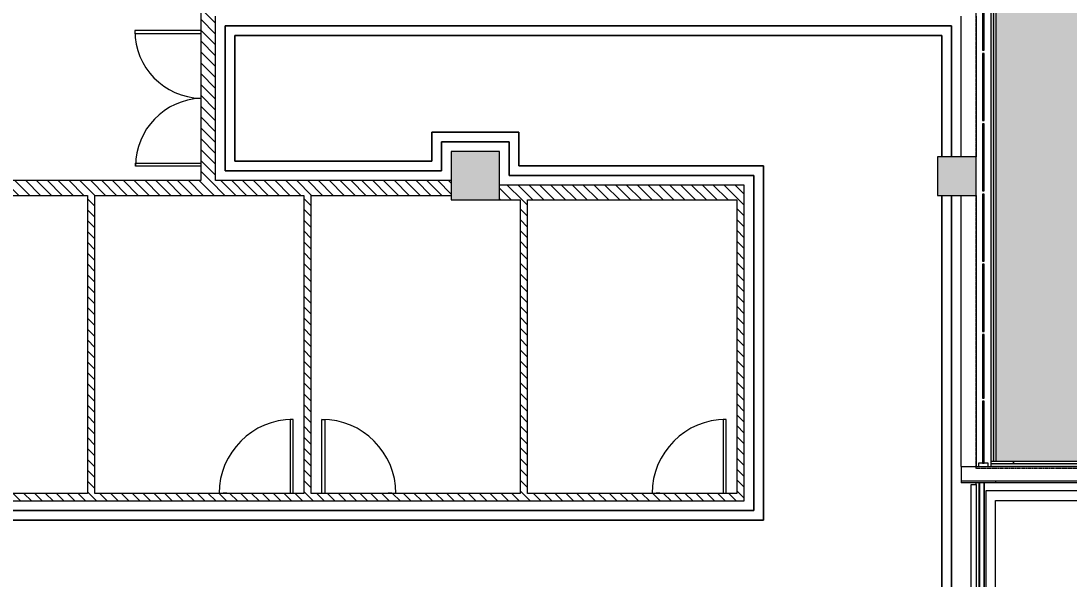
# Model space of a CAD drawing. Header units: millimetres. Extents: x -106145 to 154907, y -84585 to 152038.
# Drawn here: x -5444 to 10833, y 51553 to 60210 of the extents above; entities that cross this region are included whole.
import ezdxf

# ---------------------------------------------------------------- set-up
doc = ezdxf.new("R2010")
doc.units = ezdxf.units.MM
doc.linetypes.add('Cut Out Line _2_', pattern=[2, 1, -1])
for name, color, linetype, lineweight in [('A-ANNO-DIMS', 211, 'Continuous', 9), ('A-ANNO-DIMS-300', 211, 'Continuous', 9), ('A-DETL', 90, 'Continuous', 5), ('A-DOOR', 31, 'Continuous', 5), ('A-FLOR', 192, 'Continuous', 5), ('A-FLOR-HRAL', 11, 'Continuous', 5), ('A-FLOR-PATT', 8, 'Continuous', 5), ('A-GLAZ-CURT', 52, 'Continuous', 5), ('A-GLAZ-CWMG', 51, 'Continuous', 5), ('A-WALL', 113, 'Continuous', 5), ('A-WALL-PATT', 111, 'Continuous', 5), ('S-COLS', 52, 'Continuous', 5)]:
    doc.layers.add(name, color=color, linetype=linetype, lineweight=lineweight)
doc.styles.add('RomanS', font='romans__.ttf', dxfattribs={"width": 0.8, "height": 1200})
doc.dimstyles.new('Diagonal_-_4_mm_RomanS', dxfattribs={"dimscale": 304.8, "dimtxt": 1219.023462, "dimasz": 1.476378, "dimexe": 0.984252, "dimexo": 0.0625, "dimgap": 0.19685, "dimtad": 1, "dimdec": 0, "dimzin": 0, "dimdsep": 46, "dimtxsty": 'RomanS', "dimblk1": 'OBLIQUE', "dimblk2": 'OBLIQUE', "dimsah": 1, "dimcen": 0.09, "dimdle": 2.362205, "dimazin": 0, "dimtfac": 1, "dimtdec": 4, "dimtix": 1, "dimtmove": 0, "dimatfit": 3, "dimfxl": 2.362205, "dimfxlon": 1, "dimtvp": 1, "dimtolj": 1, "dimtzin": 0, "dimarcsym": 2})
pattern_1 = [(315, (0, 0), (84.18955, 84.18955), [])]

# ---------------------------------------------------------------- blocks, each defined once
blk = doc.blocks.new('M_Concrete-Rectangular-Column - 750 x 750-3585654-Site Plan')
at = {"layer": 'S-COLS'}
blk.add_hatch(color=256, dxfattribs=at).paths.add_polyline_path([(-375, 375), (-375, -375), (375, -375), (375, 375), (-130, 375)], flags=0)
at = {"layer": 'S-COLS', "color": 41}
for p, q in [((375, 375), (-375, 375)), ((-375, 375), (-375, -375)), ((375, -375), (375, 375)), ((-375, -375), (375, -375))]:
    blk.add_line(p, q, dxfattribs=at)
blk = doc.blocks.new('M_Double Door-Large Slit Vision Panel_Type B - 2_2_TYPE A-15773129-Site Plan')
at = {"layer": 'A-DOOR', "color": 121, "lineweight": 9}
for p, q in [((-1050, -121.35), (-1050, -1146.35)), ((-1005, -1146.35), (-1005, -121.35)), ((1005, -1132.95), (1005, -121.35)), ((1050, -121.35), (1050, -1132.95)), ((1050, -1132.95), (1005, -1132.95)), ((-1050, -1146.35), (-1005, -1146.35))]:
    blk.add_line(p, q, dxfattribs=at)
at = {"layer": 'A-DOOR', "color": 41}
for centre, start, end in [((-1050, -96.35), 270, 358.624298), ((1050, -82.95), 182.113078, 270)]:
    blk.add_arc(centre, 1050, start, end, dxfattribs=at)
blk = doc.blocks.new('M_Door-Passage-Small Slit Vision Panel_Type B - 1_25_Type B-13938695-Site Plan')
at = {"layer": 'A-DOOR', "color": 121, "lineweight": 9}
for p, q in [((575, 1213.85), (530, 1213.85)), ((530, 1213.85), (530, 63.85)), ((575, 63.85), (575, 1213.85))]:
    blk.add_line(p, q, dxfattribs=at)
at = {"layer": 'A-DOOR', "color": 41}
for p, q in [((-514.125, 71.85), (-514.125, 63.85)), ((-514.125, 71.85), (-454.125, 71.85)), ((-454.125, 63.85), (-454.125, 71.85))]:
    blk.add_line(p, q, dxfattribs=at)
blk.add_arc((575, 63.85), 1150, 90, 180, dxfattribs=at)
blk = doc.blocks.new('M_Door-Passage-Small Slit Vision Panel_Type B - 1_25_Type B-13938696-Site Plan')
at = {"layer": 'A-DOOR', "color": 41}
for p, q in [((-514.125, -63.85), (-514.125, -71.85)), ((-454.125, -71.85), (-514.125, -71.85)), ((-454.125, -71.85), (-454.125, -63.85))]:
    blk.add_line(p, q, dxfattribs=at)
at = {"layer": 'A-DOOR', "color": 121, "lineweight": 9}
for p, q in [((530, -1213.85), (530, -63.85)), ((575, -63.85), (575, -1213.85)), ((575, -1213.85), (530, -1213.85))]:
    blk.add_line(p, q, dxfattribs=at)
at = {"layer": 'A-DOOR', "color": 41}
blk.add_arc((575, -63.85), 1150, 180, 270, dxfattribs=at)
blk = doc.blocks.new('Rectangular Mullion - 50 x 150mm-10192813-Site Plan')
at = {"layer": 'A-GLAZ-CWMG', "color": 53, "lineweight": 18}
for p, q in [((0, 75), (-50, 75)), ((-50, 75), (-50, -75)), ((0, -75), (0, 75)), ((-50, -75), (0, -75))]:
    blk.add_line(p, q, dxfattribs=at)
blk = doc.blocks.new('Rectangular Mullion - 50 x 75mm-16183842-Site Plan')
at = {"layer": 'A-GLAZ-CWMG', "color": 41}
for p, q in [((9314, 53020), (9389, 53020)), ((9314, 52335), (9314, 53020)), ((9389, 53020), (9389, 52335))]:
    blk.add_line(p, q, dxfattribs=at)
blk = doc.blocks.new('System Panel - Glazed-11725608-Site Plan')
at = {"layer": 'A-GLAZ-CURT', "color": 133, "lineweight": 9}
for p, q in [((480, 13), (-480, 13)), ((-480, 13), (-480, -13)), ((480, -13), (480, 13)), ((-480, -13), (480, -13))]:
    blk.add_line(p, q, dxfattribs=at)
blk = doc.blocks.new('System Panel - Glazed-11725609-Site Plan')
at = {"layer": 'A-GLAZ-CURT', "color": 133, "lineweight": 9}
for p, q in [((493, 13), (-493, 13)), ((-493, 13), (-493, -13)), ((493, -13), (493, 13)), ((-493, -13), (493, -13))]:
    blk.add_line(p, q, dxfattribs=at)
blk = doc.blocks.new('System Panel - Glazed-10195712-Site Plan')
at = {"layer": 'A-GLAZ-CURT', "color": 133, "lineweight": 9}
for p, q in [((520, 12.5), (-520, 12.5)), ((-520, 12.5), (-520, -12.5)), ((520, -12.5), (520, 12.5)), ((-520, -12.5), (520, -12.5))]:
    blk.add_line(p, q, dxfattribs=at)
blk = doc.blocks.new('Rectangular Mullion - 50 x 75mm-16183844-Site Plan')
at = {"layer": 'A-GLAZ-CWMG', "color": 41}
for p, q in [((9314, 51185), (9314, 52335)), ((9389, 52335), (9389, 51185))]:
    blk.add_line(p, q, dxfattribs=at)
blk = doc.blocks.new('Top Rail Type - Top Rail_Internal_-14695502-Site Plan')
at = {"layer": 'A-FLOR-HRAL', "color": 41}
for p, q in [((9441, 49045), (9441, 42585)), ((9517, 42585), (9517, 49045))]:
    blk.add_line(p, q, dxfattribs=at)
at = {"layer": 'A-FLOR-HRAL', "color": 41, "flags": 128}
blk.add_lwpolyline([(9517, 42585), (9516, 42585), (9514, 42585), (9510, 42585), (9505, 42585), (9498, 42585), (9491, 42585), (9483, 42585), (9475, 42585), (9467, 42585), (9460, 42585), (9454, 42585), (9448, 42585), (9444, 42585), (9442, 42585), (9441, 42585)], dxfattribs=at)
blk = doc.blocks.new('Top Rail Type - Top Rail_Internal_-V91-Site Plan')
at = {"layer": 'A-FLOR-HRAL', "color": 41}
for p, q in [((9440, 42585), (9440, 49045)), ((9518, 42585), (9518, 49045))]:
    blk.add_line(p, q, dxfattribs=at)
blk = doc.blocks.new('MM-HOSPITAL A _ B BLOCK-2022_11_05_CENTRAL_rvt-1-Site Plan')
at = {"layer": 'A-WALL-PATT'}
h = blk.add_hatch(dxfattribs=at)
h.set_pattern_fill('FP_19', color=90, style=0, pattern_type=2)
h.set_pattern_definition(pattern_1)
h.paths.add_polyline_path([(-2651, 57735), (-2421, 57735), (-2421, 62205), (-2651, 62205), (-2651, 59523)], flags=0)
h = blk.add_hatch(dxfattribs=at)
h.set_pattern_fill('FP_19', color=90, style=0, pattern_type=2)
h.set_pattern_definition(pattern_1)
h.paths.add_polyline_path([(-6436, 57505), (1239, 57505), (1239, 57735), (-6436, 57735)], flags=0)
h = blk.add_hatch(dxfattribs=at)
h.set_pattern_fill('FP_19', color=90, style=0, pattern_type=2)
h.set_pattern_definition(pattern_1)
h.paths.add_polyline_path([(1989, 57435), (5789, 57435), (5789, 57665), (1989, 57665), (1989, 57435)], flags=0)
h = blk.add_hatch(dxfattribs=at)
h.set_pattern_fill('FP_19', color=90, style=0, pattern_type=2)
h.set_pattern_definition(pattern_1)
h.paths.add_polyline_path([(-4411, 52880), (-4296, 52880), (-4296, 57505), (-4411, 57505), (-4411, 56155)], flags=0)
h = blk.add_hatch(dxfattribs=at)
h.set_pattern_fill('FP_19', color=90, style=0, pattern_type=2)
h.set_pattern_definition(pattern_1)
h.paths.add_polyline_path([(-1051, 52880), (-936, 52880), (-936, 57505), (-1051, 57505), (-1051, 56155)], flags=0)
h = blk.add_hatch(dxfattribs=at)
h.set_pattern_fill('FP_19', color=90, style=0, pattern_type=2)
h.set_pattern_definition(pattern_1)
h.paths.add_polyline_path([(2309, 52880), (2424, 52880), (2424, 57435), (2309, 57435), (2309, 56155)], flags=0)
h = blk.add_hatch(dxfattribs=at)
h.set_pattern_fill('FP_19', color=90, style=0, pattern_type=2)
h.set_pattern_definition(pattern_1)
h.paths.add_polyline_path([(5674, 52880), (5789, 52880), (5789, 57435), (5674, 57435), (5674, 53389)], flags=0)
h = blk.add_hatch(dxfattribs=at)
h.set_pattern_fill('FP_20', color=41, style=0, pattern_type=2)
h.set_pattern_definition([(45, (0, 0), (-754.342, 754.342), []), (45, (0, 1143), (-754.342, 754.342), [])])
h.paths.add_polyline_path([(25012, 53345), (25159, 53345), (25159, 53375), (9619, 53375), (9619, 53345), (23962, 53345)], flags=0)
h = blk.add_hatch(dxfattribs=at)
h.set_pattern_fill('FP_19', color=90, style=0, pattern_type=2)
h.set_pattern_definition(pattern_1)
h.paths.add_polyline_path([(-14381, 52765), (5789, 52765), (5789, 52880), (-14381, 52880)], flags=0)
at = {"layer": 'S-COLS'}
blk.add_hatch(color=256, dxfattribs=at).paths.add_polyline_path([(8789, 57505), (9389, 57505), (9389, 58105), (8789, 58105)], flags=0)
at = {"layer": 'A-FLOR', "color": 41}
for p, q in [((9009, 60135), (-2271, 60135)), ((-2271, 60135), (-2271, 57885)), ((-2271, 57885), (-2271, 60135)), ((-2271, 60135), (9009, 60135)), ((9009, 58105), (9009, 60135)), ((9009, 60135), (9009, 58105)), ((-2121, 58035), (-2121, 59985)), ((-2121, 59985), (8859, 59985)), ((8859, 59985), (-2121, 59985)), ((-2121, 59985), (-2121, 58035)), ((8859, 59985), (8859, 58105)), ((8859, 58105), (8859, 59985)), ((2289, 58485), (939, 58485)), ((939, 58485), (939, 58035)), ((939, 58035), (939, 58485)), ((939, 58485), (2289, 58485)), ((2289, 57965), (2289, 58485)), ((2289, 58485), (2289, 57965)), ((1089, 57885), (1089, 58335)), ((1089, 58335), (2139, 58335)), ((2139, 58335), (1089, 58335)), ((1089, 58335), (1089, 57885)), ((2139, 58335), (2139, 57815)), ((2139, 57815), (2139, 58335)), ((939, 58035), (-2121, 58035)), ((-2121, 58035), (939, 58035)), ((6089, 57965), (2289, 57965)), ((2289, 57965), (6089, 57965)), ((6089, 52465), (6089, 57965)), ((6089, 57965), (6089, 52465)), ((-2271, 57885), (1089, 57885)), ((1089, 57885), (-2271, 57885)), ((2139, 57815), (5939, 57815)), ((5939, 57815), (2139, 57815)), ((5939, 57815), (5939, 52615)), ((5939, 52615), (5939, 57815)), ((8859, 57505), (8859, 50035)), ((8859, 50035), (8859, 57505)), ((9009, 50035), (9009, 57505)), ((9009, 57505), (9009, 50035)), ((9389, 53020), (9389, 53045)), ((13989, 52920), (9539, 52920)), ((9539, 52920), (9539, 29839)), ((9689, 29839), (9689, 52770)), ((9689, 52770), (25089, 52770)), ((5939, 52615), (-14231, 52615)), ((-14231, 52615), (5939, 52615)), ((-14081, 52465), (6089, 52465)), ((6089, 52465), (-14081, 52465))]:
    blk.add_line(p, q, dxfattribs=at)
at = {"layer": 'A-WALL', "color": 253}
for p, q in [((9619, 64090), (9619, 53375)), ((9664, 53375), (9664, 64090)), ((9694, 64090), (9694, 53375)), ((9389, 53300), (9429, 53300)), ((9579, 53300), (13989, 53300)), ((9619, 53345), (9619, 53300))]:
    blk.add_line(p, q, dxfattribs=at)
at = {"layer": 'A-WALL', "color": 61, "lineweight": 18}
for p, q in [((-2651, 62205), (-2651, 57735)), ((-2421, 57735), (-2421, 60285)), ((-2651, 57735), (-6436, 57735)), ((1239, 57735), (-2421, 57735)), ((5789, 57665), (1989, 57665)), ((5789, 57435), (5789, 57665)), ((-6436, 57505), (-4411, 57505)), ((-4411, 57505), (-4411, 52880)), ((-4296, 57505), (-1051, 57505)), ((-4296, 52880), (-4296, 57505)), ((-1051, 57505), (-1051, 52880)), ((-936, 57505), (1239, 57505)), ((-936, 52880), (-936, 57505)), ((1989, 57435), (2309, 57435)), ((2309, 57435), (2309, 52880)), ((2424, 52880), (2424, 57435)), ((2424, 57435), (5674, 57435)), ((5674, 57435), (5674, 52880)), ((5789, 52880), (5789, 57435)), ((-14381, 52765), (5789, 52765)), ((-4411, 52880), (-7656, 52880)), ((-1051, 52880), (-4296, 52880)), ((2309, 52880), (-936, 52880)), ((5674, 52880), (2424, 52880)), ((5789, 52765), (5789, 52880))]:
    blk.add_line(p, q, dxfattribs=at)
at = {"layer": 'A-WALL', "color": 41}
for p, q in [((9159, 58105), (9159, 60285)), ((9389, 60285), (9389, 58105)), ((9159, 53300), (9159, 57505)), ((9389, 57505), (9389, 53300)), ((9159, 53300), (9389, 53300)), ((9159, 53300), (9159, 53070)), ((13989, 53070), (9159, 53070)), ((9159, 53070), (9159, 53045)), ((9698, 53045), (9698, 53070)), ((9698, 53045), (9159, 53045)), ((11636, 53045), (9698, 53045))]:
    blk.add_line(p, q, dxfattribs=at)
at = {"layer": 'A-WALL', "color": 53, "lineweight": 18}
for p, q in [((25159, 53375), (9619, 53375)), ((9619, 53375), (9619, 53345)), ((9619, 53345), (25159, 53345))]:
    blk.add_line(p, q, dxfattribs=at)
at = {"layer": 'S-COLS', "color": 41}
for p, q in [((9389, 58105), (8789, 58105)), ((8789, 58105), (8789, 57505)), ((9389, 57505), (9389, 58105)), ((8789, 57505), (9389, 57505))]:
    blk.add_line(p, q, dxfattribs=at)
at = {"color": 253, "lineweight": 5}
for name, p, rotation in [('System Panel - Glazed-10195712-Site Plan', (9504, 60275), 89.99999999999972), ('M_Double Door-Large Slit Vision Panel_Type B - 2_2_TYPE A-15773129-Site Plan', (-2530, 59010), 269.9999999999999), ('System Panel - Glazed-10195712-Site Plan', (9504, 59185), 89.99999999999972), ('System Panel - Glazed-10195712-Site Plan', (9504, 58095), 89.99999999999972), ('M_Concrete-Rectangular-Column - 750 x 750-3585654-Site Plan', (1614, 57810), 90.00000482565875), ('System Panel - Glazed-10195712-Site Plan', (9504, 57005), 89.99999999999972), ('System Panel - Glazed-10195712-Site Plan', (9504, 55915), 89.99999999999972), ('System Panel - Glazed-11725609-Site Plan', (9504, 54853), 89.99999999999972), ('System Panel - Glazed-11725608-Site Plan', (9504, 53830), 89.99999999999972), ('M_Door-Passage-Small Slit Vision Panel_Type B - 1_25_Type B-13938696-Site Plan', (-196, 52816), 180), ('Rectangular Mullion - 50 x 150mm-10192813-Site Plan', (9504, 53300), 269.9999999999997)]:
    blk.add_blockref(name, p, dxfattribs=dict(at, rotation=rotation))
for name, p in [('M_Door-Passage-Small Slit Vision Panel_Type B - 1_25_Type B-13938695-Site Plan', (-1791, 52816)), ('M_Door-Passage-Small Slit Vision Panel_Type B - 1_25_Type B-13938695-Site Plan', (4934, 52816)), ('Rectangular Mullion - 50 x 75mm-16183842-Site Plan', (0, 0)), ('Top Rail Type - Top Rail_Internal_-V91-Site Plan', (0, 4000)), ('Top Rail Type - Top Rail_Internal_-14695502-Site Plan', (0, 4000)), ('Rectangular Mullion - 50 x 75mm-16183844-Site Plan', (0, 0))]:
    blk.add_blockref(name, p, dxfattribs=at)
blk = doc.blocks.new('DIMBLOCK33-Site Plan')
at = {"layer": 'A-ANNO-DIMS-300', "transparency": 16777216}
for p, q in [((-65455, 47706), (79278, 131267)), ((79014, 130283), (78504, 131167)), ((78654, 130907), (79014, 130283)), ((-64471, 47442), (-64981, 48325)), ((-64831, 48066), (-64471, 47442))]:
    blk.add_line(p, q, dxfattribs=at)
at = {"layer": 'A-ANNO-DIMS-300', "lineweight": 35, "transparency": 16777216}
for p, q in [((78654, 130907), (78737, 131214)), ((78654, 130907), (78572, 130600)), ((-64831, 48066), (-64749, 48373)), ((-64831, 48066), (-64914, 47758))]:
    blk.add_line(p, q, dxfattribs=at)
at = {"layer": 'A-ANNO-DIMS-300', "color": 0, "transparency": 16777216, "insert": (3725, 89578), "char_height": 1200, "width": 6511.94, "attachment_point": 1, "rotation": 30, "line_spacing_factor": 0.983083, "style": 'RomanS'}
blk.add_mtext('165683', dxfattribs=at)
blk = doc.blocks.new('_Oblique')
at = {"color": 0, "linetype": 'ByBlock', "lineweight": -2}
blk.add_line((-0.5, -0.5), (0.5, 0.5), dxfattribs=at)

msp = doc.modelspace()

# ---------------------------------------------------------------- block references
at = {"lineweight": 5}
msp.add_blockref('MM-HOSPITAL A _ B BLOCK-2022_11_05_CENTRAL_rvt-1-Site Plan', (0, 0), dxfattribs=at)

# ---------------------------------------------------------------- next in the draw order: hatches: boundary and pattern name
at = {"layer": 'A-FLOR-PATT', "transparency": 33554495}
h = msp.add_hatch(dxfattribs=at)
h.set_pattern_fill('FP_5', color=256, style=0, pattern_type=2)
h.set_pattern_definition([(0, (0, 0), (1219.2, 304.8), [100.584, -813.816, 100.584, -813.816, -4876.8]), (0, (0, 0), (1219.2, 304.8), [-1828.8, 100.584, -1728.216, 100.584, -813.816, -2133.6]), (0, (0, 0), (1219.2, 304.8), [-4572, 100.584, -509.016, 100.584, -1423.416]), (120, (457.2, 152.4), (-873.56454, 903.4582), [100.584, -813.816, 100.584, -813.816, -4876.8]), (120, (457.2, 152.4), (-873.56454, 903.4582), [-1828.8, 100.584, -1728.216, 100.584, -813.816, -2133.6]), (120, (457.2, 152.4), (-873.56454, 903.4582), [-4572, 100.584, -509.016, 100.584, -1423.416]), (240, (609.6, 762), (-345.63546, -1208.2582), [100.584, -813.816, 100.584, -813.816, -4876.8]), (240, (609.6, 762), (-345.63546, -1208.2582), [-1828.8, 100.584, -1728.216, 100.584, -813.816, -2133.6]), (240, (609.6, 762), (-345.63546, -1208.2582), [-4572, 100.584, -509.016, 100.584, -1423.416])])
h.paths.add_polyline_path([(9618.75, 53300), (14358.73, 53300.95), (14358.73, 53345), (9618.75, 53345), (9618.75, 53339.25)], flags=0)
h.paths.add_polyline_path([(20278.75, 53300.01), (25083.74, 53300.05), (25080.48, 53345), (20278.75, 53345), (20278.75, 53300.03)], flags=0)
h.paths.add_polyline_path([(24183.75, 86830), (24183.74, 86830), (23961.54, 86632.65)], flags=0)
h.paths.add_polyline_path([(20763.74, 53375), (25083.74, 53375), (25083.74, 57135.05), (21658.74, 57135.05), (21658.74, 62735.05), (25083.74, 62735.05), (25083.74, 65730), (24183.75, 65730), (24183.75, 72040), (25083.74, 72040), (25083.74, 81130), (24183.75, 81130), (24183.75, 82340), (25083.74, 82340), (25083.74, 86830), (24183.75, 86830), (24183.74, 90940), (27768.75, 90940), (27768.75, 90040), (32943.74, 90040), (32943.74, 90940), (34153.74, 90940), (34153.74, 90040), (40783.74, 90040), (40783.74, 90940), (41993.74, 90940), (41993.74, 90040), (47893.75, 90040), (47893.75, 90940.01), (48128.75, 90940.01), (48128.75, 92635), (57158.76, 92635), (57158.76, 110913.61), (57165.83, 111159.17), (57183.99, 111385.42), (57215.48, 111619.86), (57260.98, 111858.58), (57315.73, 112082.03), (57388.75, 112320.98), (57388.75, 113238.12), (-14611.25, 71668.9), (-14611.25, 70801.76), (10593.75, 85440.05), (10593.75, 69340.05), (-13725.75, 69340.05), (-13725.75, 69045.75), (-14611.25, 69045.75), (-14611.25, 68865), (-8411.25, 68865), (-8411.25, 66040), (-5496.25, 66040), (-5496.25, 66940.05), (-836.25, 66940.05), (-836.25, 66040.05), (6183.75, 66040.05), (6183.75, 66940.05), (10593.75, 66940.05), (10593.75, 64090.05), (9693.75, 64090.05), (9693.75, 53375), (14358.73, 53375), (14361.51, 81970.46), (14364.69, 82051.43), (14382.5, 82201.92), (14412.07, 82350.55), (14453.2, 82496.41), (14509.77, 82647.52), (14569.1, 82776.2), (14667.02, 82944.16), (14740.7, 83051.38), (14821.16, 83153.44), (14924.02, 83264.72), (15035.3, 83367.59), (15154.31, 83461.41), (15280.32, 83545.6), (15412.54, 83619.65), (15559.97, 83686.71), (15692.34, 83735.54), (15871.41, 83783.29), (16008.93, 83808.86), (16148.35, 83824.49), (16288.74, 83830), (18348.74, 83830), (18500.17, 83824.05), (18650.66, 83806.24), (18799.29, 83776.68), (18945.14, 83735.54), (19087.32, 83683.09), (19224.94, 83619.65), (19392.9, 83521.72), (19500.12, 83448.04), (19602.17, 83367.59), (19713.46, 83264.72), (19816.32, 83153.44), (19910.14, 83034.43), (19994.33, 82908.42), (20068.38, 82776.2), (20131.83, 82638.58), (20184.28, 82496.41), (20232.02, 82317.33), (20257.59, 82179.81), (20273.22, 82040.39), (20278.74, 81900), (20278.75, 53375), (20323.35, 53375)], flags=0)
h.paths.add_polyline_path([(9618.75, 53375), (9663.75, 53375), (9663.75, 64090.05), (9618.75, 64090.05), (9618.75, 53389.03)], flags=0)
h.paths.add_polyline_path([(9693.75, 64120.05), (10563.75, 64120.05), (10563.75, 66910.05), (6213.75, 66910.05), (6213.75, 65965.05), (6183.75, 65965.05), (6183.75, 66010.05), (-836.25, 66010.05), (-836.25, 65965.05), (-866.25, 65965.05), (-866.25, 66910.05), (-5466.25, 66910.05), (-5466.25, 65965), (-5496.25, 65965), (-5496.25, 66010), (-8411.25, 66010), (-8411.25, 65925), (-5421.25, 65925), (-5421.25, 66865.05), (-911.25, 66865.05), (-911.2, 65735.05), (6258.75, 65735.05), (6258.74, 66865.05), (10518.75, 66865.05), (10518.75, 64165.05), (9618.75, 64165.05), (9618.75, 64120.05), (9663.75, 64120.05)], flags=0)
h.paths.add_polyline_path([(10079.95, 64395.05), (10288.75, 64395.05), (10288.75, 65505), (9388.76, 65505), (9388.76, 64395.05), (9618.75, 64395.05)], flags=0)
h.paths.add_polyline_path([(9388.75, 65735), (10288.75, 65735), (10288.75, 66635.05), (6488.75, 66635.05), (6488.75, 65735.05), (9388.75, 65735.05)], flags=0)
h.paths.add_polyline_path([(-5546.25, 65735.05), (-5421.25, 65735.05), (-5421.25, 65775), (-8411.25, 65775), (-8411.25, 65735.05), (-6116.26, 65735.05)], flags=0)
h.paths.add_polyline_path([(-5191.25, 65735.05), (-1141.25, 65735.05), (-1141.25, 66635.05), (-5191.25, 66635.05), (-5191.25, 65760)], flags=0)
h.paths.add_polyline_path([(-786.25, 65775.05), (-836.25, 65775.05), (-836.25, 65925.05), (6183.75, 65925.05), (6183.75, 65775.05), (213.75, 65775.05)], flags=0)
h.paths.add_polyline_path([(49986.34, 93340), (27982.76, 93340), (27982.76, 95337.81), (53776.48, 110258.48), (53444.66, 110833.21), (54228.5, 111285.76), (54559.94, 110711.69), (55182.76, 111071.96), (55182.76, 93340), (53367.05, 93340)], flags=0)
h.paths.add_polyline_path([(52737.25, 109658.48), (52405.43, 110233.21), (53189.27, 110685.76), (53520.71, 110111.69), (53367.05, 110022.8)], flags=0)

# ---------------------------------------------------------------- next in the draw order: linework, layer by layer
at = {"layer": 'A-DETL', "linetype": 'Cut Out Line _2_'}
for p, q in [((9388.75, 53270), (9388.75, 65735.05)), ((25618.75, 53270), (9388.75, 53270))]:
    msp.add_line(p, q, dxfattribs=at)

# ---------------------------------------------------------------- next in the draw order: dimensions: what is measured, and where the dimension line sits
at = {"layer": 'A-ANNO-DIMS'}
dim = msp.add_linear_dim(base=(78654.26, 130907.03), p1=(-64471.28, 47442.07), p2=(79014.26, 130283.49), angle=30, dimstyle='Diagonal_-_4_mm_RomanS', override={"dimpost": '<>', "dimfxl": 165682.835536}, dxfattribs=at)
dim.commit()
dim.dimension.update_dxf_attribs({"geometry": 'DIMBLOCK33-Site Plan', "text_midpoint": (6578.73, 90062.68)})

doc.saveas('drawing.dxf')
